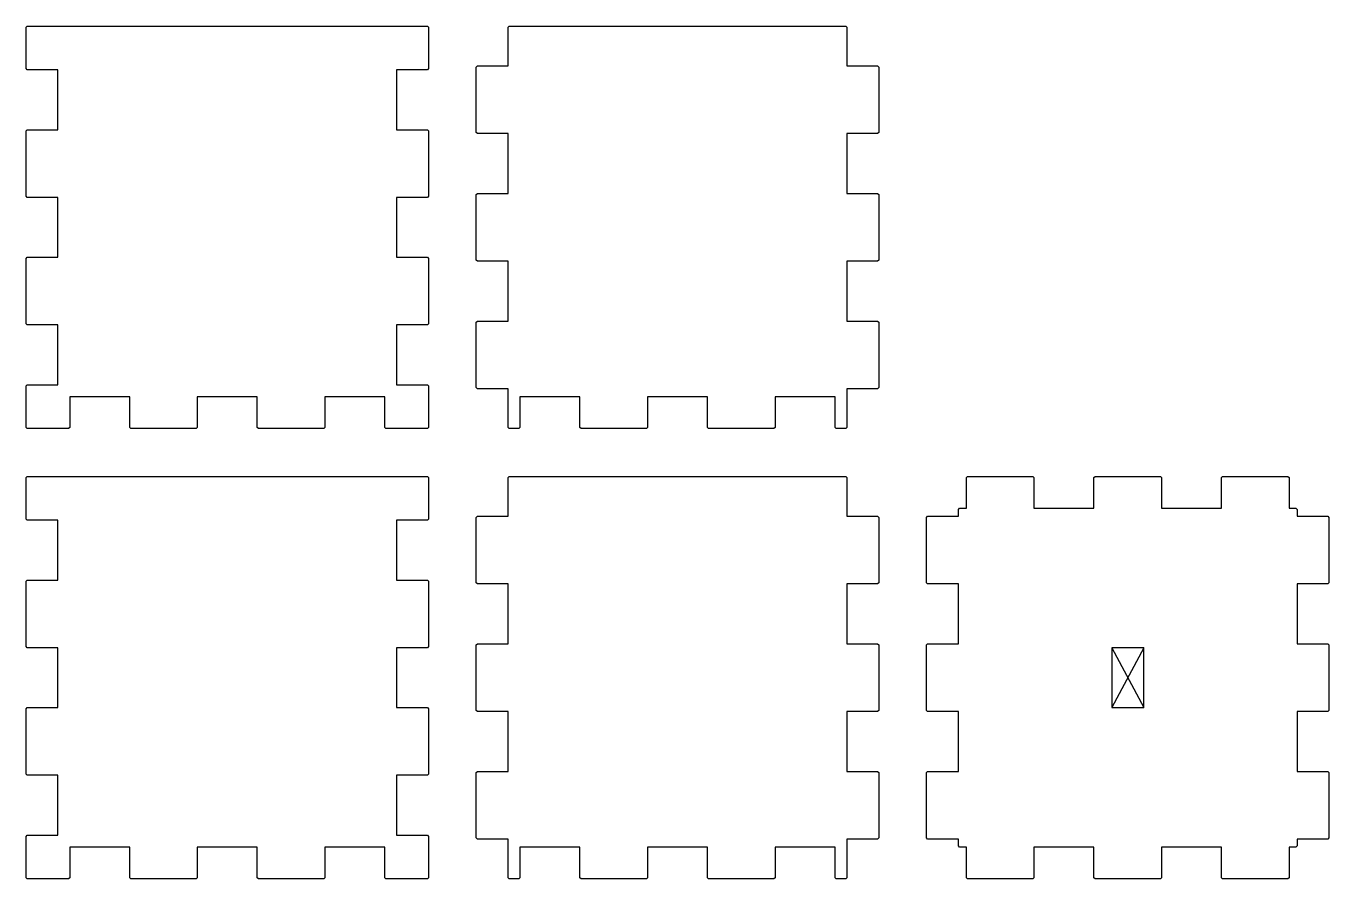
# Model space of a CAD drawing. Header units: millimetres. Extents: x 0 to 81.7, y 3 to 56.5.
import ezdxf

# ---------------------------------------------------------------- set-up
doc = ezdxf.new("R2010")
doc.units = ezdxf.units.MM
doc.layers.get('0').update_dxf_attribs({"linetype": 'CONTINUOUS'})

msp = doc.modelspace()

# ---------------------------------------------------------------- linework, layer by layer
for p, q in [((70.1, 17.495), (68.1, 17.495)), ((68.1, 17.495), (68.1, 13.745)), ((70.1, 17.495), (68.1, 13.745)), ((68.1, 17.495), (70.1, 13.745)), ((70.1, 13.745), (70.1, 17.495)), ((68.1, 13.745), (70.1, 13.745))]:
    msp.add_line(p, q)
for points in [[(0.07, 41.98), (2, 41.98), (2, 45.74), (0.07, 45.74), (0, 45.81), (0, 49.91), (0.07, 49.98), (2, 49.98), (2, 53.74), (0.07, 53.74), (0, 53.81), (0, 56.41), (0.07, 56.48), (25.17, 56.48), (25.24, 56.41), (25.24, 53.81), (25.17, 53.74), (23.24, 53.74), (23.24, 49.98), (25.17, 49.98), (25.24, 49.91), (25.24, 45.81), (25.17, 45.74), (23.24, 45.74), (23.24, 41.98), (25.17, 41.98), (25.24, 41.91), (25.24, 37.81), (25.17, 37.74), (23.24, 37.74), (23.24, 33.98), (25.17, 33.98), (25.24, 33.91), (25.24, 31.31), (25.17, 31.24), (22.57, 31.24), (22.5, 31.31), (22.5, 33.24), (18.74, 33.24), (18.74, 31.31), (18.67, 31.24), (14.57, 31.24), (14.5, 31.31), (14.5, 33.24), (10.74, 33.24), (10.74, 31.31), (10.67, 31.24), (6.57, 31.24), (6.5, 31.31), (6.5, 33.24), (2.74, 33.24), (2.74, 31.31), (2.67, 31.24), (0.07, 31.24), (0, 31.31), (0, 33.91), (0.07, 33.98), (2, 33.98), (2, 37.74), (0.07, 37.74), (0, 37.81), (0, 41.91)], [(28.24, 33.81), (28.24, 37.91), (28.31, 37.98), (30.24, 37.98), (30.24, 41.74), (28.31, 41.74), (28.24, 41.81), (28.24, 45.91), (28.31, 45.98), (30.24, 45.98), (30.24, 49.74), (28.31, 49.74), (28.24, 49.81), (28.24, 53.91), (28.31, 53.98), (30.24, 53.98), (30.24, 56.41), (30.31, 56.48), (51.41, 56.48), (51.48, 56.41), (51.48, 53.98), (53.41, 53.98), (53.48, 53.91), (53.48, 49.81), (53.41, 49.74), (51.48, 49.74), (51.48, 45.98), (53.41, 45.98), (53.48, 45.91), (53.48, 41.81), (53.41, 41.74), (51.48, 41.74), (51.48, 37.98), (53.41, 37.98), (53.48, 37.91), (53.48, 33.81), (53.41, 33.74), (51.48, 33.74), (51.48, 31.31), (51.41, 31.24), (50.81, 31.24), (50.74, 31.31), (50.74, 33.24), (46.98, 33.24), (46.98, 31.31), (46.91, 31.24), (42.81, 31.24), (42.74, 31.31), (42.74, 33.24), (38.98, 33.24), (38.98, 31.31), (38.91, 31.24), (34.81, 31.24), (34.74, 31.31), (34.74, 33.24), (30.98, 33.24), (30.98, 31.31), (30.91, 31.24), (30.31, 31.24), (30.24, 31.31), (30.24, 33.74), (28.31, 33.74)], [(25.17, 3), (22.57, 3), (22.5, 3.07), (22.5, 5), (18.74, 5), (18.74, 3.07), (18.67, 3), (14.57, 3), (14.5, 3.07), (14.5, 5), (10.74, 5), (10.74, 3.07), (10.67, 3), (6.57, 3), (6.5, 3.07), (6.5, 5), (2.74, 5), (2.74, 3.07), (2.67, 3), (0.07, 3), (0, 3.07), (0, 5.67), (0.07, 5.74), (2, 5.74), (2, 9.5), (0.07, 9.5), (0, 9.57), (0, 13.67), (0.07, 13.74), (2, 13.74), (2, 17.5), (0.07, 17.5), (0, 17.57), (0, 21.67), (0.07, 21.74), (2, 21.74), (2, 25.5), (0.07, 25.5), (0, 25.57), (0, 28.17), (0.07, 28.24), (25.17, 28.24), (25.24, 28.17), (25.24, 25.57), (25.17, 25.5), (23.24, 25.5), (23.24, 21.74), (25.17, 21.74), (25.24, 21.67), (25.24, 17.57), (25.17, 17.5), (23.24, 17.5), (23.24, 13.74), (25.17, 13.74), (25.24, 13.67), (25.24, 9.57), (25.17, 9.5), (23.24, 9.5), (23.24, 5.74), (25.17, 5.74), (25.24, 5.67), (25.24, 3.07)], [(53.41, 13.5), (51.48, 13.5), (51.48, 9.74), (53.41, 9.74), (53.48, 9.67), (53.48, 5.57), (53.41, 5.5), (51.48, 5.5), (51.48, 3.07), (51.41, 3), (50.81, 3), (50.74, 3.07), (50.74, 5), (46.98, 5), (46.98, 3.07), (46.91, 3), (42.81, 3), (42.74, 3.07), (42.74, 5), (38.98, 5), (38.98, 3.07), (38.91, 3), (34.81, 3), (34.74, 3.07), (34.74, 5), (30.98, 5), (30.98, 3.07), (30.91, 3), (30.31, 3), (30.24, 3.07), (30.24, 5.5), (28.31, 5.5), (28.24, 5.57), (28.24, 9.67), (28.31, 9.74), (30.24, 9.74), (30.24, 13.5), (28.31, 13.5), (28.24, 13.57), (28.24, 17.67), (28.31, 17.74), (30.24, 17.74), (30.24, 21.5), (28.31, 21.5), (28.24, 21.57), (28.24, 25.67), (28.31, 25.74), (30.24, 25.74), (30.24, 28.17), (30.31, 28.24), (51.41, 28.24), (51.48, 28.17), (51.48, 25.74), (53.41, 25.74), (53.48, 25.67), (53.48, 21.57), (53.41, 21.5), (51.48, 21.5), (51.48, 17.74), (53.41, 17.74), (53.48, 17.67), (53.48, 13.57)], [(74.98, 5), (71.22, 5), (71.22, 3.07), (71.15, 3), (67.05, 3), (66.98, 3.07), (66.98, 5), (63.22, 5), (63.22, 3.07), (63.15, 3), (59.05, 3), (58.98, 3.07), (58.98, 5), (58.55, 5), (58.48, 5.07), (58.48, 5.5), (56.55, 5.5), (56.48, 5.57), (56.48, 9.67), (56.55, 9.74), (58.48, 9.74), (58.48, 13.5), (56.55, 13.5), (56.48, 13.57), (56.48, 17.67), (56.55, 17.74), (58.48, 17.74), (58.48, 21.5), (56.55, 21.5), (56.48, 21.57), (56.48, 25.67), (56.55, 25.74), (58.48, 25.74), (58.48, 26.17), (58.55, 26.24), (58.98, 26.24), (58.98, 28.17), (59.05, 28.24), (63.15, 28.24), (63.22, 28.17), (63.22, 26.24), (66.98, 26.24), (66.98, 28.17), (67.05, 28.24), (71.15, 28.24), (71.22, 28.17), (71.22, 26.24), (74.98, 26.24), (74.98, 28.17), (75.05, 28.24), (79.15, 28.24), (79.22, 28.17), (79.22, 26.24), (79.65, 26.24), (79.72, 26.17), (79.72, 25.74), (81.65, 25.74), (81.72, 25.67), (81.72, 21.57), (81.65, 21.5), (79.72, 21.5), (79.72, 17.74), (81.65, 17.74), (81.72, 17.67), (81.72, 13.57), (81.65, 13.5), (79.72, 13.5), (79.72, 9.74), (81.65, 9.74), (81.72, 9.67), (81.72, 5.57), (81.65, 5.5), (79.72, 5.5), (79.72, 5.07), (79.65, 5), (79.22, 5), (79.22, 3.07), (79.15, 3), (75.05, 3), (74.98, 3.07)]]:
    msp.add_lwpolyline(points, close=True)

doc.saveas('drawing.dxf')
